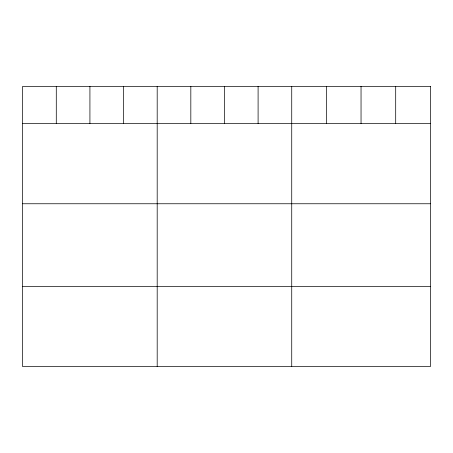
<?xml version="1.0" encoding="UTF-8"?>
<svg xmlns="http://www.w3.org/2000/svg" width="453" height="453" viewBox="0 0 453 453"><rect width="100%" height="100%" fill="white"/><g stroke="black" fill="none" stroke-linecap="round" stroke-linejoin="round"><path stroke-width="0.68" d="M22.65 123.539L430.35 123.539M22.65 203.759L430.35 203.759M22.65 286.415L430.35 286.415M395.695 86.364L395.695 123.539M361.041 86.364L361.041 123.539M326.387 86.364L326.387 123.539M291.732 86.364L291.732 366.636M258.097 86.364L258.097 123.539M224.462 86.364L224.462 123.539M190.826 86.364L190.826 123.539M157.191 86.364L157.191 366.636M123.556 86.364L123.556 123.539M89.921 86.364L89.921 123.539M56.285 86.364L56.285 123.539M430.35 86.364L22.65 86.364L22.65 366.636L430.35 366.636L430.35 86.364"/></g></svg>
